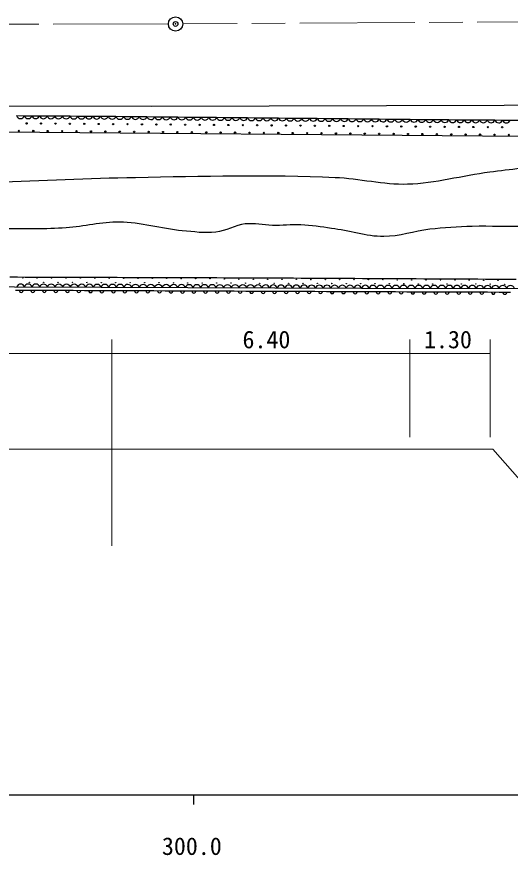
# Model space of a CAD drawing. Units: millimetres, scale not verified. Extents: x 40000 to 680000, y 20000 to 380000.
# Drawn here: x 349602 to 401015, y 198715 to 286078 of the extents above; entities that cross this region are included whole.
import ezdxf
from ezdxf.enums import TextEntityAlignment as Align

# ---------------------------------------------------------------- set-up
doc = ezdxf.new("R2010")
doc.units = ezdxf.units.MM
doc.header["$LTSCALE"] = 1000
doc.header["$PDMODE"] = 32
doc.header["$PDSIZE"] = 500
doc.linetypes.add('CHAIN', pattern=[18.5, 12, -1.5, 3.5, -1.5])
for name, color, linetype, lineweight in [('M-BGD', 7, 'Continuous', 25), ('M-BMK', 2, 'CHAIN', 13), ('M-BMK-SRVR', 3, 'Continuous', 25), ('M-STR-HTXT', 7, 'Continuous', 13), ('M-TTL-BAND', 7, 'Continuous', 25)]:
    doc.layers.add(name, color=color, linetype=linetype, lineweight=lineweight)
doc.layers.add('M-OTRS', color=6, linetype='Continuous')
doc.styles.add('ＭＳ ゴシック', font='')
doc.styles.get('ＭＳ ゴシック').set_extended_font_data('MS Gothic')

msp = doc.modelspace()

# ---------------------------------------------------------------- linework, layer by layer
at = {"layer": 'M-BGD'}
for p, q in [((349590, 275774), (350384, 275770)), ((350384, 275770), (351178, 275765)), ((351178, 275765), (351972, 275760)), ((351972, 275760), (352767, 275755)), ((352767, 275755), (353561, 275750)), ((353561, 275750), (354355, 275746)), ((354355, 275746), (355149, 275741)), ((355149, 275741), (355943, 275736)), ((355943, 275736), (356737, 275731)), ((356737, 275731), (357531, 275726)), ((357531, 275726), (358325, 275722)), ((358325, 275722), (359132, 275714)), ((359132, 275714), (359938, 275706)), ((359938, 275706), (360745, 275697)), ((360745, 275697), (361551, 275689)), ((361551, 275689), (362358, 275681)), ((362358, 275681), (363164, 275673)), ((363164, 275673), (363971, 275665)), ((363971, 275665), (364777, 275657)), ((364777, 275657), (365584, 275649)), ((365584, 275649), (366390, 275641)), ((366390, 275641), (367197, 275633)), ((367197, 275633), (368003, 275625)), ((368003, 275625), (368810, 275617)), ((368810, 275617), (369616, 275609)), ((369616, 275609), (370422, 275601)), ((370422, 275601), (371229, 275592)), ((371229, 275592), (372035, 275584)), ((372035, 275584), (372842, 275576)), ((372842, 275576), (373648, 275568)), ((373648, 275568), (374455, 275560)), ((374455, 275560), (375261, 275552)), ((375261, 275552), (376068, 275544)), ((376068, 275544), (376874, 275536)), ((376874, 275536), (377681, 275528)), ((377681, 275528), (378487, 275520)), ((378487, 275520), (379294, 275512)), ((379294, 275512), (380100, 275504)), ((380100, 275504), (380907, 275496)), ((380907, 275496), (381713, 275487)), ((381713, 275487), (382520, 275479)), ((382520, 275479), (383326, 275471)), ((383326, 275471), (384132, 275463)), ((384132, 275463), (384939, 275455)), ((384939, 275455), (385745, 275447)), ((385745, 275447), (386552, 275439)), ((386552, 275439), (387358, 275431)), ((387358, 275431), (388165, 275423)), ((388165, 275423), (388971, 275415)), ((388971, 275415), (389778, 275407)), ((389778, 275407), (390584, 275399)), ((390584, 275399), (391391, 275391)), ((391391, 275391), (392197, 275383)), ((392197, 275383), (393004, 275374)), ((393004, 275374), (393810, 275366)), ((393810, 275366), (394617, 275358)), ((394617, 275358), (395416, 275353)), ((395416, 275353), (396216, 275347)), ((396216, 275347), (397016, 275342)), ((397016, 275342), (397816, 275336)), ((397816, 275336), (398616, 275331)), ((398616, 275331), (399415, 275326)), ((399415, 275326), (400215, 275320)), ((400215, 275320), (401015, 275315)), ((401015, 275315), (401815, 275309)), ((349693, 258930), (348895, 258932)), ((350491, 258927), (349693, 258930)), ((351289, 258924), (350491, 258927)), ((352087, 258922), (351289, 258924)), ((352885, 258919), (352087, 258922)), ((353683, 258917), (352885, 258919)), ((354481, 258914), (353683, 258917)), ((355279, 258911), (354481, 258914)), ((356077, 258909), (355279, 258911)), ((356875, 258906), (356077, 258909)), ((357673, 258903), (356875, 258906)), ((358471, 258901), (357673, 258903)), ((359269, 258898), (358471, 258901)), ((360067, 258896), (359269, 258898)), ((360865, 258893), (360067, 258896)), ((361663, 258890), (360865, 258893)), ((362461, 258888), (361663, 258890)), ((363259, 258885), (362461, 258888)), ((364057, 258883), (363259, 258885)), ((364855, 258880), (364057, 258883)), ((365653, 258877), (364855, 258880)), ((366451, 258875), (365653, 258877)), ((367249, 258872), (366451, 258875)), ((368047, 258870), (367249, 258872)), ((368845, 258867), (368047, 258870)), ((369643, 258864), (368845, 258867)), ((370441, 258862), (369643, 258864)), ((371239, 258859), (370441, 258862)), ((372037, 258856), (371239, 258859)), ((372835, 258854), (372037, 258856)), ((373633, 258851), (372835, 258854)), ((374432, 258847), (373633, 258851)), ((375232, 258843), (374432, 258847)), ((376032, 258838), (375232, 258843)), ((376831, 258834), (376032, 258838)), ((377631, 258830), (376831, 258834)), ((378431, 258825), (377631, 258830)), ((379230, 258821), (378431, 258825)), ((380030, 258817), (379230, 258821)), ((380830, 258812), (380030, 258817)), ((381629, 258808), (380830, 258812)), ((382429, 258804), (381629, 258808)), ((383229, 258799), (382429, 258804)), ((384028, 258795), (383229, 258799)), ((384828, 258791), (384028, 258795)), ((385628, 258786), (384828, 258791)), ((386427, 258782), (385628, 258786)), ((387227, 258778), (386427, 258782)), ((388027, 258773), (387227, 258778)), ((388826, 258769), (388027, 258773)), ((389626, 258765), (388826, 258769)), ((390426, 258760), (389626, 258765)), ((391225, 258756), (390426, 258760)), ((392025, 258752), (391225, 258756)), ((392825, 258747), (392025, 258752)), ((393624, 258743), (392825, 258747)), ((394424, 258739), (393624, 258743)), ((395224, 258734), (394424, 258739)), ((396023, 258730), (395224, 258734)), ((396823, 258726), (396023, 258730)), ((397623, 258721), (396823, 258726)), ((398422, 258717), (397623, 258721)), ((399222, 258713), (398422, 258717)), ((400021, 258708), (399222, 258713)), ((400821, 258704), (400021, 258708)), ((401621, 258700), (400821, 258704)), ((350674, 257562), (349475, 257567)), ((351874, 257557), (350674, 257562)), ((353073, 257552), (351874, 257557)), ((354273, 257547), (353073, 257552)), ((355472, 257542), (354273, 257547)), ((356672, 257537), (355472, 257542)), ((357871, 257532), (356672, 257537)), ((359071, 257527), (357871, 257532)), ((360270, 257523), (359071, 257527)), ((361470, 257518), (360270, 257523)), ((362670, 257513), (361470, 257518)), ((363869, 257508), (362670, 257513)), ((365069, 257503), (363869, 257508)), ((366268, 257498), (365069, 257503)), ((367468, 257493), (366268, 257498)), ((368667, 257488), (367468, 257493)), ((369867, 257483), (368667, 257488)), ((371066, 257479), (369867, 257483)), ((372266, 257474), (371066, 257479)), ((373465, 257469), (372266, 257474)), ((374665, 257464), (373465, 257469)), ((375864, 257459), (374665, 257464)), ((377064, 257454), (375864, 257459)), ((378263, 257449), (377064, 257454)), ((379463, 257444), (378263, 257449)), ((380662, 257439), (379463, 257444)), ((381862, 257435), (380662, 257439)), ((383061, 257430), (381862, 257435)), ((384261, 257425), (383061, 257430)), ((385460, 257420), (384261, 257425)), ((386660, 257415), (385460, 257420)), ((387859, 257410), (386660, 257415)), ((389059, 257405), (387859, 257410)), ((390258, 257400), (389059, 257405)), ((391458, 257395), (390258, 257400)), ((392657, 257391), (391458, 257395)), ((393857, 257386), (392657, 257391)), ((395057, 257381), (393857, 257386)), ((396256, 257376), (395057, 257381)), ((397456, 257371), (396256, 257376)), ((398655, 257366), (397456, 257371)), ((399855, 257361), (398655, 257366)), ((401054, 257356), (399855, 257361))]:
    msp.add_line(p, q, dxfattribs=at)
for points in [[(527551, 278482), (477584, 277842), (424878, 276885), (363651, 276743), (303953, 276801), (246498, 276913), (213949, 276537)], [(460988, 270293), (438894, 269869), (436679, 269869), (436010, 270255), (435375, 270778), (433155, 273255), (402344, 273607), (343575, 274099), (252973, 274725)], [(238291, 261073), (247945, 260978), (250404, 258522), (294919, 258257), (331246, 257997), (385515, 257797), (436503, 257736), (439148, 259421), (461040, 259137), (462457, 257865), (463448, 257393), (500897, 257187), (542596, 256966), (565615, 256898)]]:
    msp.add_lwpolyline(points, dxfattribs=at)
for centre, radius in [((350630, 274968), 63.7), ((352132, 274956), 63.7), ((353633, 274944), 63.7), ((355135, 274932), 63.7), ((356636, 274919), 63.7), ((358138, 274907), 63.7), ((359639, 274895), 63.7), ((361141, 274883), 63.7), ((362642, 274870), 63.7), ((364144, 274858), 63.7), ((365645, 274846), 63.7), ((367147, 274834), 63.7), ((368648, 274821), 63.7), ((370150, 274809), 63.7), ((371651, 274797), 63.7), ((373153, 274784), 63.7), ((374654, 274772), 63.7), ((376156, 274760), 63.7), ((377657, 274748), 63.7), ((379159, 274735), 63.7), ((380660, 274723), 63.7), ((382162, 274711), 63.7), ((383663, 274699), 63.7), ((385165, 274686), 63.7), ((386666, 274674), 63.7), ((388168, 274662), 63.7), ((389669, 274650), 63.7), ((391171, 274637), 63.7), ((392672, 274625), 63.7), ((394174, 274613), 63.7), ((395676, 274601), 63.7), ((397177, 274588), 63.7), ((398679, 274576), 63.7), ((400180, 274564), 63.7), ((349823, 274195), 65), ((351324, 274183), 65), ((352826, 274170), 65), ((354327, 274158), 65), ((355829, 274146), 65), ((357330, 274134), 65), ((358832, 274121), 65), ((360333, 274109), 65), ((361835, 274097), 65), ((363337, 274085), 65), ((364838, 274072), 65), ((366340, 274060), 65), ((367841, 274048), 65), ((369343, 274036), 65), ((370844, 274023), 65), ((372346, 274011), 65), ((373847, 273999), 65), ((375349, 273987), 65), ((376850, 273974), 65), ((378352, 273962), 65), ((379853, 273950), 65), ((381355, 273938), 65), ((382856, 273925), 65), ((384358, 273913), 65), ((385859, 273901), 65), ((387361, 273889), 65), ((388862, 273876), 65), ((390364, 273864), 65), ((391865, 273852), 65), ((393367, 273839), 65), ((394868, 273827), 65), ((396370, 273815), 65), ((397871, 273803), 65), ((399373, 273790), 65), ((400874, 273778), 65), ((350221, 258874), 20), ((351722, 258868), 20), ((353222, 258861), 20), ((354723, 258855), 20), ((356224, 258849), 20), ((357725, 258842), 20), ((359226, 258836), 20), ((360726, 258830), 20), ((362227, 258823), 20), ((363728, 258817), 20), ((365229, 258811), 20), ((366730, 258804), 20), ((368230, 258798), 20), ((369731, 258792), 20), ((371237, 258741), 20), ((372738, 258734), 20), ((374239, 258728), 20), ((375739, 258722), 20), ((377240, 258715), 20), ((378741, 258709), 20), ((380242, 258703), 20), ((381743, 258696), 20), ((383243, 258690), 20), ((384744, 258684), 20), ((386245, 258677), 20), ((387746, 258671), 20), ((389246, 258665), 20), ((390747, 258658), 20), ((392248, 258652), 20), ((393749, 258646), 20), ((395250, 258639), 20), ((396750, 258633), 20), ((398251, 258627), 20), ((399752, 258620), 20), ((350909, 258418), 19.6), ((352409, 258411), 19.6), ((353910, 258405), 19.6), ((355411, 258399), 19.6), ((356912, 258392), 19.6), ((358412, 258386), 19.6), ((359913, 258380), 19.6), ((361414, 258373), 19.6), ((362915, 258367), 19.6), ((364416, 258361), 19.6), ((365916, 258354), 19.6), ((367417, 258348), 19.6), ((368918, 258342), 19.6), ((370419, 258335), 19.6), ((371920, 258329), 19.6), ((373420, 258323), 19.6), ((374921, 258316), 19.6), ((376422, 258310), 19.6), ((377923, 258304), 19.6), ((379424, 258297), 19.6), ((380924, 258291), 19.6), ((382425, 258285), 19.6), ((383926, 258278), 19.6), ((385427, 258272), 19.6), ((386928, 258266), 19.6), ((388428, 258259), 19.6), ((389929, 258253), 19.6), ((391430, 258247), 19.6), ((392931, 258240), 19.6), ((394432, 258234), 19.6), ((395932, 258228), 19.6), ((397433, 258221), 19.6), ((398934, 258215), 19.6), ((400435, 258209), 19.6)]:
    msp.add_circle(centre, radius, dxfattribs=at)
for centre, radius, start, end in [((349988, 275885), 413, 195.51098, 343.79928), ((350782, 275880), 413, 195.51004, 343.79878), ((351576, 275875), 413, 195.51098, 343.79928), ((352370, 275870), 413, 195.51004, 343.79878), ((353164, 275866), 413, 195.50914, 343.80112), ((353958, 275861), 413, 195.51004, 343.79878), ((354752, 275856), 413, 195.50934, 343.79947), ((355547, 275851), 413, 195.51168, 343.79858), ((356341, 275846), 413, 195.50934, 343.79947), ((357135, 275842), 413, 195.50984, 343.80042), ((357929, 275837), 413, 195.50934, 343.79947), ((358730, 275839), 421, 196.13239, 342.71956), ((359536, 275831), 421, 196.13218, 342.72119), ((360343, 275823), 421, 196.13309, 342.71888), ((361149, 275814), 421, 196.13218, 342.72119), ((361956, 275806), 421, 196.13239, 342.71956), ((362762, 275798), 421, 196.13218, 342.72119), ((363569, 275790), 421, 196.13239, 342.71956), ((364375, 275782), 421, 196.13218, 342.72119), ((365182, 275774), 421, 196.13239, 342.71956), ((365988, 275766), 421, 196.13288, 342.72051), ((366795, 275758), 421, 196.13239, 342.71956), ((367601, 275750), 421, 196.13218, 342.72119), ((368407, 275742), 421, 196.13239, 342.71956), ((369214, 275734), 421, 196.13218, 342.72119), ((370020, 275726), 421, 196.13239, 342.71956), ((370827, 275718), 421, 196.13218, 342.72119), ((371633, 275709), 421, 196.13309, 342.71888), ((372440, 275701), 421, 196.13218, 342.72119), ((373246, 275693), 421, 196.13239, 342.71956), ((374053, 275685), 421, 196.13218, 342.72119), ((374859, 275677), 421, 196.13056, 342.72139), ((375666, 275669), 421, 196.13218, 342.72119), ((376472, 275661), 421, 196.13056, 342.72139), ((377279, 275653), 421, 196.13288, 342.72051), ((378085, 275645), 421, 196.13056, 342.72139), ((378892, 275637), 421, 196.13218, 342.72119), ((379698, 275629), 421, 196.13056, 342.72139), ((380505, 275621), 421, 196.13218, 342.72119), ((381311, 275613), 421, 196.13056, 342.72139), ((382117, 275604), 421, 196.13218, 342.72119), ((382924, 275596), 421, 196.13126, 342.72071), ((383730, 275588), 421, 196.13218, 342.72119), ((384537, 275580), 421, 196.13056, 342.72139), ((385343, 275572), 421, 196.13218, 342.72119), ((386150, 275564), 421, 196.13056, 342.72139), ((386956, 275556), 421, 196.13218, 342.72119), ((387763, 275548), 421, 196.13056, 342.72139), ((388569, 275540), 421, 196.13288, 342.72051), ((389376, 275532), 421, 196.13056, 342.72139), ((390182, 275524), 421, 196.13239, 342.71956), ((390989, 275516), 421, 196.13218, 342.72119), ((391795, 275508), 421, 196.13239, 342.71956), ((392602, 275499), 421, 196.13218, 342.72119), ((393408, 275491), 421, 196.13239, 342.71956), ((394215, 275483), 421, 196.1322, 342.72117), ((395017, 275472), 416, 195.85695, 343.36221), ((395817, 275467), 416, 195.85626, 343.3629), ((396617, 275461), 416, 195.85695, 343.36221), ((397417, 275456), 416, 195.85626, 343.3629), ((398216, 275450), 416, 195.85695, 343.36221), ((399016, 275445), 416, 195.85626, 343.3629), ((399816, 275439), 416, 195.85694, 343.36222), ((400616, 275434), 416, 195.85626, 343.3629), ((350001, 257813), 415, 15.9167, 163.66167), ((350799, 257810), 415, 15.9167, 163.66167), ((351597, 257807), 415, 15.9167, 163.66167), ((352395, 257804), 415, 15.9167, 163.66167), ((353193, 257801), 415, 15.9167, 163.66167), ((353991, 257798), 415, 15.9167, 163.66167), ((354789, 257795), 415, 15.9167, 163.66167), ((355587, 257792), 415, 15.9167, 163.66167), ((356385, 257789), 415, 15.9167, 163.66167), ((357183, 257786), 415, 15.9167, 163.66167), ((357981, 257783), 415, 15.9167, 163.66167), ((358779, 257780), 415, 15.9167, 163.66167), ((359577, 257777), 415, 15.9167, 163.66167), ((360375, 257774), 415, 15.9167, 163.66167), ((361173, 257771), 415, 15.9167, 163.66167), ((361972, 257769), 415, 15.9167, 163.66167), ((362770, 257766), 415, 15.9167, 163.66167), ((363568, 257763), 415, 15.9167, 163.66167), ((364366, 257760), 415, 15.9167, 163.66167), ((365164, 257757), 415, 15.9167, 163.66167), ((365962, 257754), 415, 15.9167, 163.66167), ((366760, 257751), 415, 15.9167, 163.66167), ((367558, 257748), 415, 15.9167, 163.66167), ((368356, 257745), 415, 15.9167, 163.66167), ((369154, 257742), 415, 15.9167, 163.66167), ((369952, 257739), 415, 15.9167, 163.66167), ((370750, 257736), 415, 15.9167, 163.66167), ((371548, 257733), 415, 15.9167, 163.66167), ((372346, 257730), 415, 15.9167, 163.66167), ((373144, 257727), 415, 15.9167, 163.66167), ((373943, 257724), 415, 15.9167, 163.66167), ((374741, 257722), 415, 15.9167, 163.66167), ((375539, 257719), 415, 15.9167, 163.66167), ((376337, 257716), 415, 15.9167, 163.66167), ((377135, 257713), 415, 15.9167, 163.66167), ((377933, 257710), 415, 15.9167, 163.66167), ((378731, 257707), 415, 15.9167, 163.66167), ((379529, 257704), 415, 15.9167, 163.66167), ((380327, 257701), 415, 15.9167, 163.66167), ((381125, 257698), 415, 15.9167, 163.66167), ((381923, 257695), 415, 15.9167, 163.66167), ((382721, 257692), 415, 15.9167, 163.66167), ((383519, 257689), 415, 15.9167, 163.66167), ((384317, 257686), 415, 15.9167, 163.66167), ((385116, 257683), 415, 15.9167, 163.66167), ((385913, 257682), 414, 15.96283, 163.89974), ((386710, 257681), 414, 15.96283, 163.89974), ((387507, 257680), 414, 15.96283, 163.89974), ((388303, 257679), 414, 15.96283, 163.89974), ((389100, 257678), 414, 15.96283, 163.89974), ((389897, 257678), 414, 15.96283, 163.89974), ((390693, 257677), 414, 15.96283, 163.89974), ((391490, 257676), 414, 15.96283, 163.89974), ((392287, 257675), 414, 15.96283, 163.89974), ((393083, 257674), 414, 15.96283, 163.89974), ((393880, 257673), 414, 15.96283, 163.89974), ((394677, 257672), 414, 15.96283, 163.89974), ((395473, 257671), 414, 15.96283, 163.89974), ((396270, 257670), 414, 15.96283, 163.89974), ((397067, 257669), 414, 15.96283, 163.89974), ((397863, 257668), 414, 15.96283, 163.89974), ((398660, 257667), 414, 15.96283, 163.89974), ((399457, 257666), 414, 15.96283, 163.89974), ((400253, 257665), 414, 15.96283, 163.89974), ((401050, 257664), 414, 15.96283, 163.89974), ((350075, 257564), 200, 179.74208, 359.79078), ((351274, 257559), 200, 179.74494, 359.78791), ((352474, 257554), 200, 179.74493, 359.78792), ((353673, 257549), 200, 179.74493, 359.78792), ((354873, 257544), 200, 179.74207, 359.79079), ((356072, 257540), 200, 179.74207, 359.79079), ((357272, 257535), 200, 179.74493, 359.78792), ((358471, 257530), 200, 179.7435, 359.78934), ((359671, 257525), 200, 179.74494, 359.78791), ((360870, 257520), 200, 179.74208, 359.79078), ((362070, 257515), 200, 179.74208, 359.79078), ((363269, 257510), 200, 179.74494, 359.78791), ((364469, 257505), 200, 179.74494, 359.78791), ((365668, 257500), 200, 179.74493, 359.78792), ((366868, 257496), 200, 179.74207, 359.79079), ((368067, 257491), 200, 179.74207, 359.79079), ((369267, 257486), 200, 179.74493, 359.78792), ((370466, 257481), 200, 179.74493, 359.78792), ((371666, 257476), 200, 179.74494, 359.78791), ((372865, 257471), 200, 179.74208, 359.79078), ((374065, 257466), 200, 179.74208, 359.79078), ((375264, 257461), 200, 179.74494, 359.78791), ((376464, 257456), 200, 179.74494, 359.78791), ((377664, 257452), 200, 179.74493, 359.78792), ((378863, 257447), 200, 179.74207, 359.79079), ((380063, 257442), 200, 179.74207, 359.79079), ((381262, 257437), 200, 179.74493, 359.78792), ((382462, 257432), 200, 179.74493, 359.78792), ((383661, 257427), 200, 179.74494, 359.78791), ((384861, 257422), 200, 179.74208, 359.79078), ((386060, 257417), 200, 179.74208, 359.79078), ((387260, 257412), 200, 179.74494, 359.78791), ((388459, 257408), 200, 179.74494, 359.78791), ((389659, 257403), 200, 179.74493, 359.78792), ((390858, 257398), 200, 179.74207, 359.79079), ((392058, 257393), 200, 179.74207, 359.79079), ((393257, 257388), 200, 179.74493, 359.78792), ((394457, 257383), 200, 179.74493, 359.78792), ((395656, 257378), 200, 179.7435, 359.78934), ((396856, 257373), 200, 179.74208, 359.79078), ((398055, 257368), 200, 179.74208, 359.79078), ((399255, 257364), 200, 179.74494, 359.78791), ((400454, 257359), 200, 179.74494, 359.78791)]:
    msp.add_arc(centre, radius, start, end, dxfattribs=at)
for points, knots in [([(115830, 271744), (116333, 271719), (116843, 271757), (117339, 271669), (118134, 271527), (118899, 271240), (119652, 270947), (120434, 270644), (121117, 270088), (121929, 269878), (122907, 269624), (123942, 269633), (124952, 269669), (128031, 269778), (131031, 270738), (134104, 270957), (137653, 271210), (141219, 270912), (144776, 270985), (147506, 271041), (150232, 271327), (152963, 271300), (155465, 271274), (157955, 270883), (160457, 270859), (164721, 270817), (168981, 271549), (173241, 271363), (176561, 271218), (179821, 270420), (183129, 270103), (185076, 269916), (187036, 269885), (188986, 269725), (191088, 269552), (193175, 269165), (195283, 269095), (197802, 269012), (200323, 269231), (202841, 269347), (204962, 269446), (207080, 269832), (209201, 269725), (212365, 269566), (215450, 268672), (218585, 268214), (219863, 268027), (221135, 267711), (222426, 267710), (224713, 267708), (226986, 268143), (229228, 268592), (229932, 268733), (230588, 269138), (231306, 269158), (232615, 269195), (233853, 268531), (235148, 268340), (235898, 268229), (236657, 268134), (237415, 268151), (238896, 268184), (240355, 268521), (241823, 268718), (243483, 268940), (245146, 269140), (246799, 269410), (248928, 269759), (251100, 269964), (253159, 270607), (255178, 271237), (256946, 272522), (258953, 273189), (260219, 273609), (261530, 273934), (262858, 274071), (264132, 274202), (265424, 274128), (266699, 274008), (269012, 273788), (271294, 273302), (273564, 272811), (276510, 272174), (279332, 270958), (282318, 270544), (285125, 270154), (287985, 270386), (290820, 270355), (293653, 270323), (296487, 270345), (299321, 270355), (302281, 270365), (305242, 270482), (308201, 270418), (309861, 270382), (311522, 270312), (313176, 270166), (316359, 269886), (319505, 269262), (322686, 268969), (325555, 268705), (328434, 268550), (331314, 268466), (333832, 268392), (336353, 268409), (338871, 268466), (341686, 268529), (344496, 268732), (347310, 268843), (352200, 269037), (357090, 269263), (361984, 269347), (368910, 269466), (375846, 269664), (382766, 269347), (385293, 269232), (387795, 268585), (390323, 268655), (393208, 268733), (396024, 269563), (398888, 269914), (401024, 270176), (403161, 270485), (405312, 270544), (408736, 270638), (412165, 270396), (415577, 270103), (418024, 269893), (420428, 269214), (422883, 269158), (427272, 269059), (431634, 269889), (436010, 270255)], [0, 0, 0, 0, 1, 1, 1, 2, 2, 2, 3, 3, 3, 4, 4, 4, 5, 5, 5, 6, 6, 6, 7, 7, 7, 8, 8, 8, 9, 9, 9, 10, 10, 10, 11, 11, 11, 12, 12, 12, 13, 13, 13, 14, 14, 14, 15, 15, 15, 16, 16, 16, 17, 17, 17, 18, 18, 18, 19, 19, 19, 20, 20, 20, 21, 21, 21, 22, 22, 22, 23, 23, 23, 24, 24, 24, 25, 25, 25, 26, 26, 26, 27, 27, 27, 28, 28, 28, 29, 29, 29, 30, 30, 30, 31, 31, 31, 32, 32, 32, 33, 33, 33, 34, 34, 34, 35, 35, 35, 36, 36, 36, 37, 37, 37, 38, 38, 38, 39, 39, 39, 40, 40, 40, 41, 41, 41, 42, 42, 42, 43, 43, 43, 44, 44, 44, 44]), ([(565579, 261918), (563595, 262052), (561616, 262307), (559627, 262319), (557792, 262331), (555962, 262127), (554130, 262017), (552078, 261893), (550030, 261703), (547976, 261613), (544112, 261445), (540239, 261539), (536375, 261361), (533260, 261218), (530161, 260795), (527044, 260705), (524355, 260628), (521661, 260678), (518974, 260806), (516328, 260932), (513683, 261133), (511055, 261462), (508230, 261815), (505445, 262436), (502632, 262874), (499946, 263292), (497266, 263760), (494562, 264034), (491160, 264379), (487738, 264477), (484323, 264639), (481987, 264750), (479649, 264959), (477312, 264892), (475337, 264835), (473376, 264540), (471410, 264337), (469021, 264090), (466640, 263757), (464248, 263530), (462519, 263365), (460788, 263057), (459053, 263126), (456586, 263225), (454186, 263962), (451739, 264286), (449225, 264620), (446699, 264864), (444173, 265093), (441940, 265296), (439706, 265507), (437465, 265598), (434744, 265708), (432018, 265646), (429294, 265648), (425511, 265651), (421728, 265583), (417945, 265598), (416600, 265603), (415252, 265743), (413910, 265648), (411823, 265501), (409783, 264944), (407706, 264690), (406031, 264485), (404349, 264312), (402663, 264236), (400798, 264152), (398929, 264299), (397064, 264236), (395582, 264185), (394099, 264100), (392625, 263933), (391018, 263752), (389451, 263177), (387834, 263177), (385995, 263176), (384208, 263790), (382386, 264034), (381330, 264176), (380273, 264337), (379209, 264387), (378218, 264434), (377225, 264319), (376233, 264337), (375290, 264354), (374345, 264591), (373408, 264488), (372350, 264372), (371389, 263752), (370331, 263631), (369178, 263498), (368008, 263677), (366851, 263782), (364654, 263981), (362500, 264658), (360294, 264690), (358434, 264717), (356603, 264200), (354746, 264085), (352615, 263952), (350476, 263957), (348340, 263984), (345463, 264020), (342591, 264231), (339715, 264337), (338169, 264394), (336622, 264535), (335075, 264488), (333454, 264439), (331839, 264255), (330233, 264034), (329302, 263906), (328398, 263489), (327459, 263530), (326693, 263563), (326006, 264127), (325239, 264135), (324615, 264142), (324046, 263723), (323424, 263681), (322225, 263601), (321040, 264183), (319842, 264085), (319041, 264019), (318320, 263526), (317522, 263429), (315986, 263241), (314429, 263581), (312882, 263580), (311385, 263579), (309890, 263432), (308393, 263429), (306139, 263425), (303883, 263480), (301634, 263631), (299374, 263782), (297140, 264340), (294875, 264337), (293303, 264334), (291753, 263722), (290185, 263832), (288541, 263948), (287029, 264852), (285393, 265043), (284291, 265172), (283168, 265101), (282064, 264993), (281316, 264919), (280594, 264529), (279845, 264589), (279293, 264634), (278691, 264772), (278281, 265144), (277607, 265755), (277798, 267007), (277121, 267615), (276737, 267960), (276170, 268056), (275658, 268120), (274654, 268245), (273641, 267950), (272632, 267868), (270951, 267730), (269272, 267551), (267588, 267464), (266160, 267390), (264728, 267442), (263301, 267363), (262138, 267299), (260974, 267219), (259820, 267061), (259193, 266974), (258587, 266738), (257954, 266707), (257010, 266661), (256071, 266876), (255130, 266960)], [0, 0, 0, 0, 1, 1, 1, 2, 2, 2, 3, 3, 3, 4, 4, 4, 5, 5, 5, 6, 6, 6, 7, 7, 7, 8, 8, 8, 9, 9, 9, 10, 10, 10, 11, 11, 11, 12, 12, 12, 13, 13, 13, 14, 14, 14, 15, 15, 15, 16, 16, 16, 17, 17, 17, 18, 18, 18, 19, 19, 19, 20, 20, 20, 21, 21, 21, 22, 22, 22, 23, 23, 23, 24, 24, 24, 25, 25, 25, 26, 26, 26, 27, 27, 27, 28, 28, 28, 29, 29, 29, 30, 30, 30, 31, 31, 31, 32, 32, 32, 33, 33, 33, 34, 34, 34, 35, 35, 35, 36, 36, 36, 37, 37, 37, 38, 38, 38, 39, 39, 39, 40, 40, 40, 41, 41, 41, 42, 42, 42, 43, 43, 43, 44, 44, 44, 45, 45, 45, 46, 46, 46, 47, 47, 47, 48, 48, 48, 49, 49, 49, 50, 50, 50, 51, 51, 51, 52, 52, 52, 53, 53, 53, 54, 54, 54, 55, 55, 55, 56, 56, 56, 57, 57, 57, 58, 58, 58, 59, 59, 59, 59])]:
    msp.add_open_spline(points, degree=3, knots=knots, dxfattribs=at)
at = {"layer": 'M-BMK'}
for p, q in [((465078, 285916), (366897, 285333)), ((365397, 285328), (266796, 285300))]:
    msp.add_line(p, q, dxfattribs=at)
at = {"layer": 'M-BMK-SRVR'}
msp.add_circle((366147, 285328), 750, dxfattribs=at)
at = {"layer": 'M-OTRS'}
msp.add_point((366147, 285328), dxfattribs=at)
at = {"layer": 'M-STR-HTXT'}
for p, q in [((359515, 252457), (359515, 230942)), ((390542, 252457), (390542, 242282)), ((398923, 252457), (398923, 242282)), ((398902, 250985), (318646, 250985))]:
    msp.add_line(p, q, dxfattribs=at)
msp.add_lwpolyline([(318759, 241400), (318759, 239256), (320846, 239256), (320846, 241037), (359451, 241037), (399195, 241037), (409962, 228789)], dxfattribs=at)
at = {"layer": 'M-TTL-BAND'}
for p, q in [((40000, 205000), (579000, 205000)), ((368000, 205000), (368000, 204000))]:
    msp.add_line(p, q, dxfattribs=at)

# ---------------------------------------------------------------- texts
at = {"layer": 'M-STR-HTXT', "style": 'ＭＳ ゴシック'}
for s, p in [('6.40', (375614, 250985)), ('1.30', (394527, 250985))]:
    msp.add_text(s, height=1833, dxfattribs=at).set_placement(p, align=Align.BOTTOM_CENTER)
at = {"layer": 'M-TTL-BAND', "style": 'ＭＳ ゴシック'}
msp.add_text('300.0', height=1833, dxfattribs=at).set_placement((367844, 198195), align=Align.BOTTOM_CENTER)

doc.saveas('drawing.dxf')
